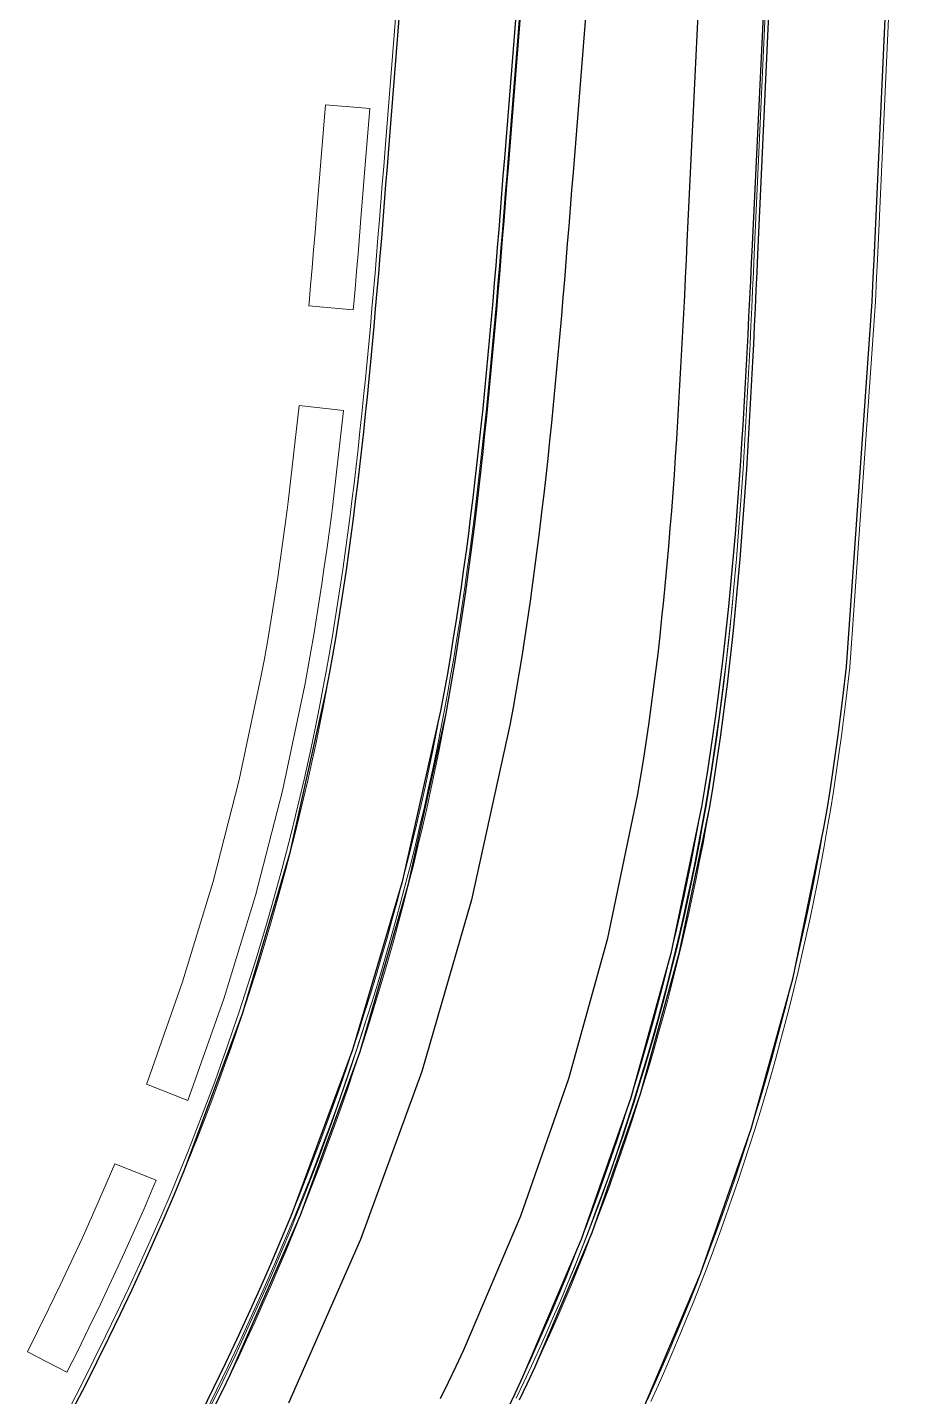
# Model space of a CAD drawing. Header units: metres. Extents: x 105145 to 106173, y 111785 to 118130.
# Drawn here: x 105813.3 to 105860.8, y 114271.7 to 114345.5 of the extents above; entities that cross this region are included whole.
import ezdxf

# ---------------------------------------------------------------- set-up
doc = ezdxf.new("R2010")
doc.units = ezdxf.units.M
for name, color, linetype, lineweight in [('10-PAV-CALZADA-BRT', 12, 'CONTINUOUS', 30), ('10-PAV-CALZADA-MIXTA', 8, 'CONTINUOUS', 30), ('10-PAV-CICLORUTA', 76, 'CONTINUOUS', 18), ('10-PAV-SARDINEL', 252, 'CONTINUOUS', 13)]:
    doc.layers.add(name, color=color, linetype=linetype, lineweight=lineweight)

msp = doc.modelspace()

# ---------------------------------------------------------------- linework, layer by layer
at = {"layer": '10-PAV-CALZADA-BRT'}
for points in [[(105823.4269, 114271.2095), (105823.8453, 114272.0575), (105824.2603, 114272.9127), (105828.0539, 114281.5144), (105831.2679, 114290.349), (105833.8883, 114299.3775), (105835.9033, 114308.5601), (105836.0731, 114309.4955), (105836.2357, 114310.4269), (105836.3929, 114311.3601), (105836.5443, 114312.2949), (105836.6907, 114313.2313), (105836.8317, 114314.1693), (105836.9679, 114315.1087), (105837.0993, 114316.0497), (105837.2261, 114316.9919), (105837.3485, 114317.9355), (105837.4669, 114318.8805), (105837.5811, 114319.8265), (105837.6917, 114320.7739), (105837.7987, 114321.7225), (105837.9023, 114322.6723), (105838.0027, 114323.6229), (105838.0999, 114324.5749), (105838.1945, 114325.5277), (105838.2865, 114326.4817), (105838.3761, 114327.4365), (105838.4635, 114328.3923), (105838.5489, 114329.3491), (105838.6325, 114330.3069), (105838.7145, 114331.2655), (105838.7951, 114332.2249), (105838.8747, 114333.1851), (105838.9533, 114334.1479), (105839.0309, 114335.1095), (105839.1081, 114336.0719), (105839.1849, 114337.0351), (105839.2615, 114337.9989), (105845.0483, 114410.8199)], [(105847.8441, 114401.8179), (105842.7505, 114337.7215), (105842.6739, 114336.7569), (105842.5969, 114335.7921), (105842.5195, 114334.8275), (105842.4417, 114333.8629), (105842.3629, 114332.8985), (105842.2831, 114331.9339), (105842.2021, 114330.9697), (105842.1195, 114330.0055), (105842.0353, 114329.0413), (105841.9493, 114328.0775), (105841.8611, 114327.1137), (105841.7709, 114326.1501), (105841.6779, 114325.1869), (105841.5823, 114324.2239), (105841.4839, 114323.2613), (105841.3823, 114322.2989), (105841.2773, 114321.3367), (105841.1689, 114320.3751), (105841.0567, 114319.4139), (105840.9407, 114318.4531), (105840.8205, 114317.4929), (105840.6959, 114316.5331), (105840.5669, 114315.5741), (105840.4329, 114314.6157), (105840.2941, 114313.6579), (105840.1501, 114312.7009), (105840.0009, 114311.7449), (105839.8461, 114310.7895), (105839.6855, 114309.8351), (105839.5189, 114308.8819), (105839.3461, 114307.9297), (105837.2809, 114298.517), (105834.595, 114289.2624), (105831.3004, 114280.2065), (105827.4115, 114271.3895)], [(105835.6067, 114271.6411), (105836.0311, 114272.5109), (105836.4489, 114273.3837), (105836.8597, 114274.2599), (105839.9282, 114281.4793), (105842.5185, 114288.8838), (105844.6194, 114296.4417), (105846.2221, 114304.1207), (105846.3849, 114305.0747), (105846.5403, 114306.0299), (105846.6885, 114306.9861), (105846.8299, 114307.9435), (105846.9643, 114308.9019), (105847.0923, 114309.8611), (105847.2141, 114310.8213), (105847.3299, 114311.7819), (105847.4399, 114312.7435), (105847.5443, 114313.7055), (105847.6435, 114314.6683), (105847.7377, 114315.6313), (105847.8273, 114316.5949), (105847.9123, 114317.5589), (105847.9929, 114318.5233), (105848.0697, 114319.4879), (105848.1425, 114320.4529), (105848.2119, 114321.4183), (105848.2781, 114322.3837), (105848.3411, 114323.3495), (105848.4015, 114324.3153), (105848.4595, 114325.2813), (105848.5151, 114326.2475), (105848.5685, 114327.2137), (105848.6203, 114328.1801), (105848.6707, 114329.1465), (105848.7197, 114330.1129), (105848.7677, 114331.0795), (105848.8151, 114332.0461), (105848.8619, 114333.0127), (105848.9083, 114333.9793), (105850.7845, 114372.9861)], [(105854.2805, 114372.8179), (105852.4043, 114333.8111), (105852.3577, 114332.8435), (105852.3109, 114331.8751), (105852.2635, 114330.9057), (105852.2153, 114329.9373), (105852.1661, 114328.9667), (105852.1155, 114327.9953), (105852.0633, 114327.0231), (105852.0093, 114326.0501), (105851.9533, 114325.0761), (105851.8951, 114324.1015), (105851.8341, 114323.1261), (105851.7703, 114322.1499), (105851.7033, 114321.1731), (105851.6331, 114320.1957), (105851.5591, 114319.2175), (105851.4813, 114318.2387), (105851.3995, 114317.2593), (105851.3131, 114316.2795), (105851.2219, 114315.2991), (105851.1261, 114314.3183), (105851.0249, 114313.3371), (105850.9183, 114312.3555), (105850.8059, 114311.3737), (105850.6877, 114310.3917), (105850.5631, 114309.4095), (105850.4319, 114308.4273), (105850.2941, 114307.4449), (105850.1493, 114306.4629), (105849.9971, 114305.4809), (105849.8373, 114304.4991), (105849.6711, 114303.5249), (105848.0213, 114295.6184), (105845.8583, 114287.8367), (105843.1912, 114280.213), (105840.0315, 114272.7799), (105839.6119, 114271.8851), (105839.1825, 114270.9879)]]:
    msp.add_lwpolyline(points, dxfattribs=at)
at = {"layer": '10-PAV-CALZADA-MIXTA'}
for points in [[(105844.7991, 114410.8397), (105839.0501, 114338.4945), (105838.9735, 114337.5297), (105838.8965, 114336.5651), (105838.8191, 114335.6003), (105838.7411, 114334.6357), (105838.6623, 114333.6713), (105838.5823, 114332.7069), (105838.5013, 114331.7425), (105838.4185, 114330.7783), (105838.3341, 114329.8143), (105838.2477, 114328.8503), (105838.1591, 114327.8867), (105838.0683, 114326.9233), (105837.9747, 114325.9601), (105837.8785, 114324.9971), (105837.7793, 114324.0345), (105837.6769, 114323.0721), (105837.5709, 114322.1103), (105837.4613, 114321.1487), (105837.3479, 114320.1877), (105837.2303, 114319.2271), (105837.1087, 114318.2669), (105836.9823, 114317.3075), (105836.8515, 114316.3487), (105836.7155, 114315.3905), (105836.5745, 114314.4331), (105836.4281, 114313.4765), (105836.2763, 114312.5207), (105836.1187, 114311.5659), (105835.9551, 114310.6121), (105835.7853, 114309.6595), (105835.6091, 114308.7079), (105833.5469, 114299.4935), (105830.8683, 114290.439), (105827.5855, 114281.5857), (105827.0193, 114280.2241), (105826.4395, 114278.8683), (105825.8461, 114277.5183), (105825.2399, 114276.1739), (105824.6215, 114274.8353), (105823.9913, 114273.5021), (105823.3497, 114272.1743), (105822.6975, 114270.8517)], [(105815.8101, 114271.0921), (105816.4619, 114272.3639), (105817.1031, 114273.6385), (105817.7333, 114274.9163), (105818.3523, 114276.1971), (105818.9593, 114277.4815), (105819.5541, 114278.7691), (105820.1363, 114280.0601), (105820.7053, 114281.3547), (105821.2605, 114282.6529), (105821.8081, 114283.9699), (105824.9406, 114292.4199), (105827.4969, 114301.0616), (105829.4655, 114309.8559), (105829.6359, 114310.7763), (105829.7983, 114311.6887), (105829.9553, 114312.6033), (105830.1067, 114313.5203), (105830.2527, 114314.4395), (105830.3937, 114315.3611), (105830.5297, 114316.2847), (105830.6611, 114317.2103), (105830.7879, 114318.1381), (105830.9101, 114319.0679), (105831.0283, 114319.9997), (105831.1425, 114320.9333), (105831.2529, 114321.8687), (105831.3597, 114322.8061), (105831.4631, 114323.7451), (105831.5633, 114324.6859), (105831.6605, 114325.6285), (105831.7549, 114326.5727), (105831.8467, 114327.5185), (105831.9361, 114328.4661), (105832.0233, 114329.4151), (105832.1083, 114330.3659), (105832.1919, 114331.3181), (105832.2737, 114332.2719), (105832.3541, 114333.2271), (105832.4333, 114334.1839), (105832.5119, 114335.1451), (105832.5895, 114336.1041), (105832.6665, 114337.0645), (105832.7433, 114338.0265), (105832.8197, 114338.9897), (105837.2827, 114395.1502)], [(105839.8613, 114271.5613), (105840.2791, 114272.4343), (105840.6901, 114273.3103), (105843.7831, 114280.5931), (105846.3894, 114288.0639), (105848.4977, 114295.6902), (105850.0989, 114303.4389), (105850.2595, 114304.3931), (105850.4129, 114305.3487), (105850.5589, 114306.3053), (105850.6979, 114307.2629), (105850.8301, 114308.2217), (105850.9561, 114309.1813), (105851.0757, 114310.1415), (105851.1891, 114311.1025), (105851.2971, 114312.0643), (105851.3993, 114313.0265), (105851.4965, 114313.9895), (105851.5885, 114314.9529), (105851.6757, 114315.9167), (105851.7585, 114316.8807), (105851.8371, 114317.8453), (105851.9115, 114318.8103), (105851.9823, 114319.7753), (105852.0495, 114320.7407), (105852.1135, 114321.7065), (105852.1745, 114322.6723), (105852.2325, 114323.6381), (105852.2883, 114324.6043), (105852.3417, 114325.5707), (105852.3931, 114326.5369), (105852.4427, 114327.5035), (105852.4907, 114328.4701), (105852.5377, 114329.4367), (105852.5835, 114330.4033), (105852.6285, 114331.3699), (105852.6733, 114332.3367), (105852.7175, 114333.3033), (105854.3719, 114369.3989)], [(105860.6407, 114369.6667), (105858.9609, 114333.0169), (105858.9165, 114332.0487), (105858.8575, 114330.7687), (105857.4793, 114311.0737), (105857.2801, 114309.3885), (105857.1557, 114308.3887), (105857.0245, 114307.3881), (105856.8863, 114306.3867), (105856.7407, 114305.3847), (105856.5877, 114304.3823), (105856.4269, 114303.3795), (105856.2601, 114302.3889), (105854.5748, 114294.2304), (105852.3552, 114286.2008), (105849.6108, 114278.3351), (105846.3537, 114270.6675)]]:
    msp.add_lwpolyline(points, dxfattribs=at)
at = {"layer": '10-PAV-CICLORUTA'}
for points in [[(105831.7889, 114341.1669), (105831.5469, 114338.1219), (105831.3159, 114335.2427), (105831.2375, 114334.2823), (105831.1583, 114333.3271), (105831.0779, 114332.3735), (105830.9963, 114331.4217), (105830.9131, 114330.4717), (105830.8991, 114330.3165), (105828.5083, 114330.5259), (105828.5225, 114330.6835), (105828.6053, 114331.6291), (105828.6865, 114332.5767), (105828.7665, 114333.5269), (105828.8455, 114334.4793), (105828.9239, 114335.4383), (105829.1545, 114338.3125), (105829.3965, 114341.3569), (105831.7889, 114341.1669)], [(105830.3785, 114324.8941), (105829.7761, 114319.6637), (105829.7201, 114319.2217), (105829.5985, 114318.2977), (105829.4725, 114317.3759), (105829.3421, 114316.4563), (105829.2071, 114315.5391), (105829.0671, 114314.6245), (105828.9221, 114313.7123), (105828.7719, 114312.8025), (105828.6163, 114311.8953), (105828.4551, 114310.9909), (105828.2859, 114310.0765), (105827.0811, 114304.3819), (105825.6275, 114298.7458), (105823.9279, 114293.179), (105821.9855, 114287.6921), (105819.7517, 114288.5801), (105819.8257, 114288.7661), (105821.7041, 114294.0993), (105823.3491, 114299.5091), (105824.7576, 114304.9854), (105825.9269, 114310.5173), (105826.0937, 114311.4197), (105826.2521, 114312.3087), (105826.4053, 114313.2007), (105826.5531, 114314.0959), (105826.6957, 114314.9943), (105826.8337, 114315.8955), (105826.9667, 114316.7997), (105827.0955, 114317.7067), (105827.2197, 114318.6167), (105827.3399, 114319.5293), (105827.3951, 114319.9657), (105827.9919, 114325.1483), (105830.3785, 114324.8941)], [(105820.2745, 114283.4067), (105820.1549, 114283.1193), (105819.6043, 114281.8321), (105819.0399, 114280.5481), (105818.4625, 114279.2673), (105817.8721, 114277.9895), (105817.2695, 114276.7147), (105816.6549, 114275.4427), (105816.0289, 114274.1735), (105815.4635, 114273.0495), (105813.3337, 114274.1561), (105813.8807, 114275.2437), (105814.4983, 114276.4957), (105815.1041, 114277.7497), (105815.6979, 114279.0057), (105816.2791, 114280.2639), (105816.8475, 114281.5243), (105817.4023, 114282.7869), (105818.0457, 114284.2929), (105820.2745, 114283.4067)]]:
    msp.add_lwpolyline(points, close=True, dxfattribs=at)
at = {"layer": '10-PAV-SARDINEL'}
for points in [[(105822.6975, 114270.8517), (105823.3497, 114272.1743), (105823.9913, 114273.5021), (105824.6215, 114274.8353), (105825.2399, 114276.1739), (105825.8461, 114277.5183), (105826.4395, 114278.8683), (105827.0193, 114280.2241), (105827.5855, 114281.5857), (105827.9797, 114282.5582), (105828.3665, 114283.5336), (105828.7461, 114284.5119), (105829.1182, 114285.4931), (105829.4831, 114286.477), (105829.8405, 114287.4635), (105830.1906, 114288.4528), (105830.5332, 114289.4446), (105830.8683, 114290.439), (105831.196, 114291.4359), (105831.5163, 114292.4352), (105831.829, 114293.4368), (105832.1342, 114294.4408), (105832.4319, 114295.4471), (105832.722, 114296.4555), (105833.0046, 114297.4661), (105833.2796, 114298.4788), (105833.5469, 114299.4935), (105833.8067, 114300.5102), (105834.0588, 114301.5288), (105834.3033, 114302.5492), (105834.5402, 114303.5715), (105834.7693, 114304.5955), (105834.9908, 114305.6212), (105835.2046, 114306.6486), (105835.4107, 114307.6775), (105835.6091, 114308.7079), (105835.7853, 114309.6595), (105835.9551, 114310.6121), (105836.1187, 114311.5659), (105836.2763, 114312.5207), (105836.4281, 114313.4765), (105836.5745, 114314.4331), (105836.7155, 114315.3905), (105836.8515, 114316.3487), (105836.9823, 114317.3075), (105837.1087, 114318.2669), (105837.2303, 114319.2271), (105837.3479, 114320.1877), (105837.4613, 114321.1487), (105837.5709, 114322.1103), (105837.6769, 114323.0721), (105837.7793, 114324.0345), (105837.8785, 114324.9971), (105837.9747, 114325.9601), (105838.0683, 114326.9233), (105838.1591, 114327.8867), (105838.2477, 114328.8503), (105838.3341, 114329.8143), (105838.4185, 114330.7783), (105838.5013, 114331.7425), (105838.5823, 114332.7069), (105838.6623, 114333.6713), (105838.7411, 114334.6357), (105838.8191, 114335.6003), (105838.8965, 114336.5651), (105838.9735, 114337.5297), (105839.0501, 114338.4945), (105844.7991, 114410.8397)], [(105844.9985, 114410.8237), (105839.2495, 114338.4787), (105839.1729, 114337.5139), (105839.0959, 114336.5492), (105839.0185, 114335.5843), (105838.9404, 114334.6195), (105838.8616, 114333.6549), (105838.7816, 114332.6903), (105838.7006, 114331.7256), (105838.6178, 114330.7611), (105838.5333, 114329.7967), (105838.4469, 114328.8322), (105838.3583, 114327.8682), (105838.2674, 114326.9043), (105838.1738, 114325.9405), (105838.0775, 114324.9769), (105837.9782, 114324.0137), (105837.8758, 114323.0506), (105837.7697, 114322.0881), (105837.66, 114321.1257), (105837.5465, 114320.1639), (105837.4288, 114319.2024), (105837.3071, 114318.2413), (105837.1806, 114317.281), (105837.0496, 114316.3212), (105836.9135, 114315.3619), (105836.7723, 114314.4034), (105836.6257, 114313.4457), (105836.4737, 114312.4887), (105836.3159, 114311.5327), (105836.1521, 114310.5776), (105835.9821, 114309.6238), (105835.8057, 114308.6708), (105835.607, 114307.639), (105835.4006, 114306.6086), (105835.1865, 114305.5798), (105834.9647, 114304.5526), (105834.7352, 114303.5271), (105834.498, 114302.5034), (105834.2532, 114301.4815), (105834.0007, 114300.4614), (105833.7405, 114299.4433), (105833.4728, 114298.4271), (105833.1974, 114297.413), (105832.9144, 114296.4009), (105832.6239, 114295.3911), (105832.3258, 114294.3834), (105832.0202, 114293.378), (105831.707, 114292.3749), (105831.3863, 114291.3741), (105831.0581, 114290.3759), (105830.7225, 114289.3801), (105830.3794, 114288.3868), (105830.0289, 114287.3961), (105829.6709, 114286.4083), (105829.3055, 114285.4228), (105828.9328, 114284.4403), (105828.5527, 114283.4606), (105828.1653, 114282.4838), (105827.7706, 114281.5098), (105827.2036, 114280.1464), (105826.623, 114278.7888), (105826.0288, 114277.437), (105825.4219, 114276.0909), (105824.8027, 114274.7506), (105824.1718, 114273.4159), (105823.5295, 114272.0866), (105822.8766, 114270.7625)], [(105823.2478, 114271.2986), (105823.6657, 114272.1454), (105824.0801, 114272.9994), (105824.5291, 114273.9412), (105824.9712, 114274.8864), (105825.4061, 114275.8345), (105825.8342, 114276.7859), (105826.2552, 114277.7404), (105826.6691, 114278.6981), (105827.076, 114279.6587), (105827.4757, 114280.6224), (105827.8684, 114281.589), (105828.2538, 114282.5584), (105828.6322, 114283.5307), (105829.0033, 114284.5058), (105829.3672, 114285.4835), (105829.724, 114286.4643), (105830.0733, 114287.4469), (105830.4155, 114288.4325), (105830.7503, 114289.4206), (105831.0778, 114290.4111), (105831.3982, 114291.404), (105831.5164, 114291.78), (105831.707, 114292.3749), (105832.0202, 114293.378), (105832.3258, 114294.3834), (105832.6239, 114295.3911), (105832.9144, 114296.4009), (105833.1974, 114297.413), (105833.4728, 114298.4271), (105833.7405, 114299.4433), (105834.0007, 114300.4614), (105834.2532, 114301.4815), (105834.498, 114302.5034), (105834.7352, 114303.5271), (105834.9647, 114304.5526), (105835.1865, 114305.5798), (105835.4006, 114306.6086), (105835.607, 114307.639), (105835.8057, 114308.6708), (105835.9821, 114309.6238), (105836.1521, 114310.5776), (105836.3159, 114311.5327), (105836.4737, 114312.4887), (105836.6257, 114313.4457), (105836.7723, 114314.4034), (105836.9135, 114315.3619), (105837.0496, 114316.3212), (105837.1806, 114317.281), (105837.3071, 114318.2413), (105837.4288, 114319.2024), (105837.5465, 114320.1639), (105837.66, 114321.1257), (105837.7697, 114322.0881), (105837.8758, 114323.0506), (105837.9782, 114324.0137), (105838.0775, 114324.9769), (105838.1738, 114325.9405), (105838.2674, 114326.9043), (105838.3583, 114327.8682), (105838.4469, 114328.8322), (105838.5333, 114329.7967), (105838.6178, 114330.7611), (105838.7006, 114331.7256), (105838.7816, 114332.6903), (105838.8616, 114333.6549), (105838.9404, 114334.6195), (105839.0185, 114335.5843), (105839.0959, 114336.5492), (105839.1729, 114337.5139), (105839.2495, 114338.4787), (105844.9985, 114410.8237)], [(105845.0483, 114410.8199), (105839.2615, 114337.9989), (105839.1849, 114337.0351), (105839.1081, 114336.0719), (105839.0309, 114335.1095), (105838.9533, 114334.1479), (105838.8747, 114333.1851), (105838.7951, 114332.2249), (105838.7145, 114331.2655), (105838.6325, 114330.3069), (105838.5489, 114329.3491), (105838.4635, 114328.3923), (105838.3761, 114327.4365), (105838.2865, 114326.4817), (105838.1945, 114325.5277), (105838.0999, 114324.5749), (105838.0027, 114323.6229), (105837.9023, 114322.6723), (105837.7987, 114321.7225), (105837.6917, 114320.7739), (105837.5811, 114319.8265), (105837.4669, 114318.8805), (105837.3485, 114317.9355), (105837.2261, 114316.9919), (105837.0993, 114316.0497), (105836.9679, 114315.1087), (105836.8317, 114314.1693), (105836.6907, 114313.2313), (105836.5443, 114312.2949), (105836.3929, 114311.3601), (105836.2357, 114310.4269), (105836.0731, 114309.4955), (105835.9033, 114308.5601), (105835.7096, 114307.5335), (105835.5083, 114306.5083), (105835.2995, 114305.4846), (105835.0831, 114304.4625), (105834.8592, 114303.442), (105834.6277, 114302.4232), (105834.3887, 114301.4062), (105834.1422, 114300.3909), (105833.8883, 114299.3775), (105833.6268, 114298.366), (105833.3579, 114297.3564), (105833.0816, 114296.3489), (105832.7978, 114295.3434), (105832.5066, 114294.3401), (105832.208, 114293.3389), (105831.902, 114292.34), (105831.5887, 114291.3433), (105831.2679, 114290.349), (105830.9399, 114289.3571), (105830.6046, 114288.3676), (105830.2619, 114287.3806), (105829.912, 114286.3962), (105829.5548, 114285.4144), (105829.1904, 114284.4353), (105828.8188, 114283.4589), (105828.4399, 114282.4852), (105828.0539, 114281.5144), (105827.6607, 114280.5464), (105827.2604, 114279.5814), (105826.853, 114278.6194), (105826.4385, 114277.6604), (105826.0169, 114276.7045), (105825.5882, 114275.7517), (105825.1526, 114274.8021), (105824.7099, 114273.8558), (105824.2603, 114272.9127), (105823.8453, 114272.0575), (105823.4269, 114271.2095)], [(105815.6325, 114271.184), (105816.2836, 114272.4545), (105816.9239, 114273.7274), (105817.5536, 114275.0041), (105818.1719, 114276.2834), (105818.7781, 114277.5662), (105819.3722, 114278.8522), (105819.9536, 114280.1415), (105820.5218, 114281.4343), (105821.0762, 114282.7306), (105821.623, 114284.0456), (105821.9986, 114284.9725), (105822.3671, 114285.9021), (105822.7287, 114286.8345), (105823.0834, 114287.7695), (105823.431, 114288.7072), (105823.7715, 114289.6475), (105824.105, 114290.5902), (105824.4315, 114291.5354), (105824.7508, 114292.4831), (105825.0631, 114293.4331), (105825.3682, 114294.3854), (105825.6662, 114295.34), (105825.957, 114296.2968), (105826.2407, 114297.2557), (105826.5171, 114298.2163), (105826.7864, 114299.1798), (105827.0485, 114300.145), (105827.3033, 114301.1119), (105827.5509, 114302.0808), (105827.7912, 114303.0515), (105828.0243, 114304.024), (105828.25, 114304.9982), (105828.4685, 114305.974), (105828.6796, 114306.9515), (105828.8834, 114307.9305), (105829.0797, 114308.9104), (105829.269, 114309.893), (105829.4391, 114310.812), (105829.6013, 114311.7231), (105829.7582, 114312.6368), (105829.9093, 114313.5523), (105830.0551, 114314.4703), (105830.1959, 114315.3908), (105830.3318, 114316.3133), (105830.463, 114317.2379), (105830.5897, 114318.1647), (105830.7118, 114319.0936), (105830.8299, 114320.0245), (105830.944, 114320.9572), (105831.0543, 114321.8917), (105831.161, 114322.8284), (105831.2643, 114323.7667), (105831.3644, 114324.7068), (105831.4616, 114325.6487), (105831.5559, 114326.5923), (105831.6476, 114327.5376), (105831.737, 114328.4847), (105831.8241, 114329.4332), (105831.9091, 114330.3836), (105831.9927, 114331.3354), (105832.0744, 114332.2889), (105832.1548, 114333.2438), (105832.234, 114334.2003), (105832.3126, 114335.1613), (105832.3902, 114336.1202), (105832.4671, 114337.0805), (105832.5439, 114338.0424), (105832.6203, 114339.0055), (105837.0833, 114395.166)], [(105837.2827, 114395.1502), (105832.8197, 114338.9897), (105832.7433, 114338.0265), (105832.6665, 114337.0645), (105832.5895, 114336.1041), (105832.5119, 114335.1451), (105832.4333, 114334.1839), (105832.3541, 114333.2271), (105832.2737, 114332.2719), (105832.1919, 114331.3181), (105832.1083, 114330.3659), (105832.0233, 114329.4151), (105831.9361, 114328.4661), (105831.8467, 114327.5185), (105831.7549, 114326.5727), (105831.6605, 114325.6285), (105831.5633, 114324.6859), (105831.4631, 114323.7451), (105831.3597, 114322.8061), (105831.2529, 114321.8687), (105831.1425, 114320.9333), (105831.0283, 114319.9997), (105830.9101, 114319.0679), (105830.7879, 114318.1381), (105830.6611, 114317.2103), (105830.5297, 114316.2847), (105830.3937, 114315.3611), (105830.2527, 114314.4395), (105830.1067, 114313.5203), (105829.9553, 114312.6033), (105829.7983, 114311.6887), (105829.6359, 114310.7763), (105829.4655, 114309.8559), (105829.2761, 114308.8725), (105829.0793, 114307.8905), (105828.8752, 114306.91), (105828.6638, 114305.931), (105828.445, 114304.9537), (105828.2189, 114303.9781), (105827.9855, 114303.0041), (105827.7449, 114302.032), (105827.4969, 114301.0616), (105827.2417, 114300.0932), (105826.9793, 114299.1267), (105826.7096, 114298.1621), (105826.4327, 114297.1997), (105826.1486, 114296.2393), (105825.8573, 114295.2811), (105825.5589, 114294.3251), (105825.2533, 114293.3713), (105824.9406, 114292.4199), (105824.6207, 114291.4708), (105824.2938, 114290.5242), (105823.9598, 114289.58), (105823.6187, 114288.6384), (105823.2706, 114287.6993), (105822.9154, 114286.7629), (105822.5533, 114285.8291), (105822.1842, 114284.8981), (105821.8081, 114283.9699), (105821.2605, 114282.6529), (105820.7053, 114281.3547), (105820.1363, 114280.0601), (105819.5541, 114278.7691), (105818.9593, 114277.4815), (105818.3523, 114276.1971), (105817.7333, 114274.9163), (105817.1031, 114273.6385), (105816.4619, 114272.3639), (105815.8101, 114271.0921)], [(105839.1825, 114270.9879), (105839.6119, 114271.8851), (105840.0315, 114272.7799), (105840.4403, 114273.6697), (105840.842, 114274.5626), (105841.2367, 114275.4588), (105841.6242, 114276.358), (105842.0046, 114277.2603), (105842.3778, 114278.1655), (105842.7438, 114279.0737), (105843.1026, 114279.9848), (105843.4542, 114280.8986), (105843.7985, 114281.8153), (105844.1356, 114282.7346), (105844.4653, 114283.6566), (105844.7877, 114284.5812), (105845.1028, 114285.5083), (105845.4105, 114286.4378), (105845.7109, 114287.3698), (105846.0038, 114288.3041), (105846.2893, 114289.2408), (105846.5674, 114290.1796), (105846.8381, 114291.1206), (105847.1012, 114292.0638), (105847.3569, 114293.009), (105847.6051, 114293.9562), (105847.8458, 114294.9053), (105848.0789, 114295.8563), (105848.3045, 114296.8092), (105848.5225, 114297.7638), (105848.7329, 114298.7201), (105848.9358, 114299.678), (105849.1311, 114300.6375), (105849.3187, 114301.5985), (105849.4987, 114302.561), (105849.6711, 114303.5249), (105849.8373, 114304.4991), (105849.9971, 114305.4809), (105850.1493, 114306.4629), (105850.2941, 114307.4449), (105850.4319, 114308.4273), (105850.5631, 114309.4095), (105850.6877, 114310.3917), (105850.8059, 114311.3737), (105850.9183, 114312.3555), (105851.0249, 114313.3371), (105851.1261, 114314.3183), (105851.2219, 114315.2991), (105851.3131, 114316.2795), (105851.3995, 114317.2593), (105851.4813, 114318.2387), (105851.5591, 114319.2175), (105851.6331, 114320.1957), (105851.7033, 114321.1731), (105851.7703, 114322.1499), (105851.8341, 114323.1261), (105851.8951, 114324.1015), (105851.9533, 114325.0761), (105852.0093, 114326.0501), (105852.0633, 114327.0231), (105852.1155, 114327.9953), (105852.1661, 114328.9667), (105852.2153, 114329.9373), (105852.2635, 114330.9057), (105852.3109, 114331.8751), (105852.3577, 114332.8435), (105852.4043, 114333.8111), (105854.2805, 114372.8179)], [(105854.1721, 114369.4081), (105852.5177, 114333.3125), (105852.4735, 114332.3459), (105852.4287, 114331.3792), (105852.3837, 114330.4127), (105852.3379, 114329.4463), (105852.2909, 114328.4799), (105852.243, 114327.5136), (105852.1934, 114326.5473), (105852.142, 114325.5815), (105852.0886, 114324.6156), (105852.0329, 114323.6499), (105851.9749, 114322.6846), (105851.9139, 114321.7194), (105851.85, 114320.7543), (105851.7828, 114319.7896), (105851.7121, 114318.8253), (105851.6378, 114317.8611), (105851.5592, 114316.8974), (105851.4765, 114315.9343), (105851.3908, 114314.9713), (105851.3251, 114314.2984), (105851.2238, 114313.3161), (105851.1171, 114312.3334), (105851.0046, 114311.3504), (105850.8862, 114310.3672), (105850.7614, 114309.3837), (105850.6301, 114308.4002), (105850.4921, 114307.4164), (105850.3471, 114306.433), (105850.1946, 114305.4496), (105850.0346, 114304.4663), (105849.8681, 114303.4904), (105849.6955, 114302.525), (105849.5152, 114301.561), (105849.3273, 114300.5984), (105849.1317, 114299.6374), (105848.9284, 114298.6779), (105848.7177, 114297.7201), (105848.4993, 114296.7639), (105848.2733, 114295.8095), (105848.0399, 114294.8569), (105847.7988, 114293.9063), (105847.5502, 114292.9576), (105847.2941, 114292.0109), (105847.0305, 114291.0661), (105846.7594, 114290.1236), (105846.4809, 114289.1833), (105846.1949, 114288.2451), (105845.9015, 114287.3092), (105845.6007, 114286.3757), (105845.2925, 114285.4447), (105844.9768, 114284.5161), (105844.6539, 114283.5901), (105844.3236, 114282.6664), (105843.986, 114281.7457), (105843.6412, 114280.8276), (105843.289, 114279.9123), (105842.9296, 114278.9997), (105842.563, 114278.09), (105842.2697, 114277.3787), (105842.0657, 114276.8943), (105841.687, 114276.0147), (105841.3012, 114275.1382), (105840.9085, 114274.2648), (105840.5087, 114273.3946), (105840.0984, 114272.52), (105839.6813, 114271.6483)], [(105839.6813, 114271.6483), (105840.0984, 114272.52), (105840.5087, 114273.3946), (105840.9085, 114274.2648), (105841.3012, 114275.1382), (105841.687, 114276.0147), (105842.0657, 114276.8943), (105842.4374, 114277.7768), (105842.802, 114278.6623), (105843.1596, 114279.5507), (105843.51, 114280.442), (105843.8533, 114281.336), (105844.1895, 114282.2327), (105844.5185, 114283.1321), (105844.8402, 114284.034), (105845.1548, 114284.9386), (105845.4621, 114285.8457), (105845.7621, 114286.755), (105846.0549, 114287.6668), (105846.3404, 114288.5809), (105846.6185, 114289.4973), (105846.8893, 114290.4158), (105847.1528, 114291.3365), (105847.4089, 114292.2593), (105847.6575, 114293.1837), (105847.8989, 114294.1108), (105848.1328, 114295.0395), (105848.3592, 114295.9699), (105848.5783, 114296.9022), (105848.7898, 114297.8362), (105848.9939, 114298.7718), (105849.1905, 114299.7091), (105849.3797, 114300.6479), (105849.5613, 114301.5882), (105849.7353, 114302.5298), (105849.9018, 114303.4729), (105850.0622, 114304.4256), (105850.2153, 114305.3797), (105850.3611, 114306.3348), (105850.4999, 114307.2906), (105850.6319, 114308.2484), (105850.7577, 114309.2067), (105850.8772, 114310.1656), (105850.9904, 114311.1254), (105851.0983, 114312.086), (105851.2004, 114313.0471), (105851.2975, 114314.0091), (105851.3894, 114314.9714), (105851.4765, 114315.9343), (105851.5592, 114316.8974), (105851.6378, 114317.8611), (105851.7121, 114318.8253), (105851.7828, 114319.7896), (105851.85, 114320.7543), (105851.9139, 114321.7194), (105851.9749, 114322.6846), (105852.0329, 114323.6499), (105852.0886, 114324.6156), (105852.142, 114325.5815), (105852.1934, 114326.5473), (105852.243, 114327.5136), (105852.2909, 114328.4799), (105852.3379, 114329.4463), (105852.3837, 114330.4127), (105852.4287, 114331.3792), (105852.4735, 114332.3459), (105852.5177, 114333.3125), (105854.1721, 114369.4081)], [(105854.3719, 114369.3989), (105852.7175, 114333.3033), (105852.6733, 114332.3367), (105852.6285, 114331.3699), (105852.5835, 114330.4033), (105852.5377, 114329.4367), (105852.4907, 114328.4701), (105852.4427, 114327.5035), (105852.3931, 114326.5369), (105852.3417, 114325.5707), (105852.2883, 114324.6043), (105852.2325, 114323.6381), (105852.1745, 114322.6723), (105852.1135, 114321.7065), (105852.0495, 114320.7407), (105851.9823, 114319.7753), (105851.9115, 114318.8103), (105851.8371, 114317.8453), (105851.7585, 114316.8807), (105851.6757, 114315.9167), (105851.5885, 114314.9529), (105851.4965, 114313.9895), (105851.3993, 114313.0265), (105851.2971, 114312.0643), (105851.1891, 114311.1025), (105851.0757, 114310.1415), (105850.9561, 114309.1813), (105850.8301, 114308.2217), (105850.6979, 114307.2629), (105850.5589, 114306.3053), (105850.4129, 114305.3487), (105850.2595, 114304.3931), (105850.0989, 114303.4389), (105849.9321, 114302.4943), (105849.7577, 114301.551), (105849.5758, 114300.6092), (105849.3864, 114299.6688), (105849.1895, 114298.73), (105848.985, 114297.7928), (105848.7731, 114296.8572), (105848.5537, 114295.9234), (105848.3269, 114294.9914), (105848.0926, 114294.0612), (105847.8509, 114293.1329), (105847.6018, 114292.2065), (105847.3453, 114291.2822), (105847.0813, 114290.36), (105846.8101, 114289.4399), (105846.5315, 114288.522), (105846.2455, 114287.6064), (105845.9523, 114286.693), (105845.6517, 114285.7821), (105845.3439, 114284.8736), (105845.0288, 114283.9675), (105844.7065, 114283.0641), (105844.377, 114282.1632), (105844.0403, 114281.265), (105843.6964, 114280.3695), (105843.3454, 114279.4768), (105842.9873, 114278.5869), (105842.622, 114277.6999), (105842.2497, 114276.8159), (105841.8703, 114275.9348), (105841.4839, 114275.0568), (105841.0905, 114274.182), (105840.6901, 114273.3103), (105840.2791, 114272.4343), (105839.8613, 114271.5613)], [(105846.7631, 114271.5582), (105847.1655, 114272.452), (105847.561, 114273.349), (105847.9495, 114274.249), (105848.331, 114275.1519), (105848.7055, 114276.0578), (105849.0729, 114276.9666), (105849.4333, 114277.8783), (105849.7866, 114278.7926), (105850.1328, 114279.7097), (105850.4718, 114280.6295), (105850.8037, 114281.5519), (105851.1284, 114282.4768), (105851.4459, 114283.4042), (105851.7563, 114284.334), (105852.0594, 114285.2663), (105852.3552, 114286.2008), (105852.6438, 114287.1376), (105852.9251, 114288.0767), (105853.1991, 114289.0179), (105853.4657, 114289.9612), (105853.7251, 114290.9065), (105853.9771, 114291.8538), (105854.2217, 114292.8031), (105854.459, 114293.7542), (105854.6888, 114294.7071), (105854.9113, 114295.6618), (105855.1264, 114296.6182), (105855.334, 114297.5762), (105855.5341, 114298.5358), (105855.7268, 114299.4969), (105855.9121, 114300.4595), (105856.0898, 114301.4235), (105856.2601, 114302.3889), (105856.4269, 114303.3795), (105856.5877, 114304.3823), (105856.7407, 114305.3847), (105856.8863, 114306.3867), (105857.0245, 114307.3881), (105857.1557, 114308.3887), (105857.2801, 114309.3885), (105857.4793, 114311.0737), (105858.8575, 114330.7687), (105858.9165, 114332.0487), (105858.9609, 114333.0169), (105860.6407, 114369.6667)], [(105860.8405, 114369.6575), (105859.1607, 114333.0077), (105859.1163, 114332.0395), (105859.0573, 114330.7595), (105859.057, 114330.7547), (105857.6788, 114311.0597), (105857.6779, 114311.0502), (105857.4787, 114309.3644), (105857.3541, 114308.3634), (105857.2227, 114307.3615), (105857.0843, 114306.3587), (105856.9385, 114305.3552), (105856.7853, 114304.3514), (105856.6243, 114303.3471), (105856.4572, 114302.355), (105856.2867, 114301.3881), (105856.1087, 114300.4225), (105855.9231, 114299.4584), (105855.7301, 114298.4958), (105855.5296, 114297.5346), (105855.3217, 114296.5751), (105855.1063, 114295.6172), (105854.8835, 114294.661), (105854.6532, 114293.7066), (105854.4156, 114292.7539), (105854.1706, 114291.8032), (105853.9182, 114290.8544), (105853.6584, 114289.9075), (105853.3913, 114288.9628), (105853.1169, 114288.0201), (105852.8352, 114287.0796), (105852.5461, 114286.1412), (105852.2498, 114285.2052), (105851.9463, 114284.2715), (105851.6355, 114283.3402), (105851.3174, 114282.4113), (105850.9922, 114281.4849), (105850.6597, 114280.5611), (105850.3202, 114279.6399), (105849.9734, 114278.7213), (105849.6196, 114277.8055), (105849.2586, 114276.8924), (105848.8906, 114275.9822), (105848.5155, 114275.0748), (105848.1334, 114274.1704), (105847.7443, 114273.269), (105847.3482, 114272.3706), (105846.9451, 114271.4754)]]:
    msp.add_lwpolyline(points, dxfattribs=at)

doc.saveas('drawing.dxf')
